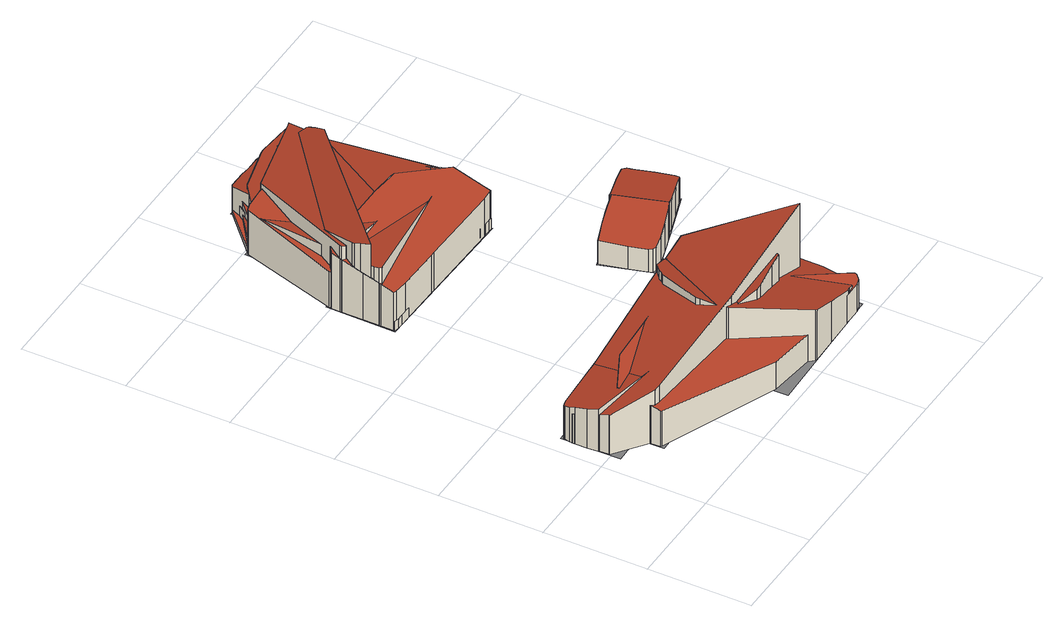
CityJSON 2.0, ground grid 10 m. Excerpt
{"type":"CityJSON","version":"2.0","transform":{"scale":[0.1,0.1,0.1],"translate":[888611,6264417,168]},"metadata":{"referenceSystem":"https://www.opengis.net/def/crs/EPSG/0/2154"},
"CityObjects":{
"building1":{"type":"Building","attributes":{"class":"Building"},"children":["building1-1"]},
"building1-1":{"type":"BuildingPart","parents":["building1"],"geometry":[{"type":"MultiSurface","lod":"2.2","boundaries":[[[0,1,2,3,4,5,6,7,8,9,10,11,12,13,14]],[[15,16,1,0]],[[16,17,2,1]],[[17,18,3,2]],[[18,19,4,3]],[[19,20,5,4]],[[20,21,6,5]],[[21,22,7,6]],[[22,23,8,7]],[[23,24,9,8]],[[24,25,10,9]],[[25,26,11,10]],[[26,27,12,11]],[[27,28,13,12]],[[28,29,14,13]],[[29,15,0,14]],[[30,31,32,33,34,35,36,37,38,39,40]],[[41,42,31,30]],[[42,43,32,31]],[[43,44,33,32]],[[44,45,34,33]],[[45,46,35,34]],[[46,47,36,35]],[[47,48,37,36]],[[48,49,38,37]],[[49,50,39,38]],[[50,51,40,39]],[[51,41,30,40]],[[52,53,54,55,56,57,58,59,60,61,62,63,64,65,66,67,68,69,70,71,72]],[[73,74,53,52]],[[74,75,54,53]],[[75,76,55,54]],[[76,77,56,55]],[[77,78,57,56]],[[78,79,58,57]],[[79,80,59,58]],[[80,81,60,59]],[[81,82,61,60]],[[82,83,62,61]],[[83,84,63,62]],[[84,85,64,63]],[[85,86,65,64]],[[86,87,66,65]],[[87,88,67,66]],[[88,89,68,67]],[[89,90,69,68]],[[90,91,70,69]],[[91,92,71,70]],[[92,93,72,71]],[[93,73,52,72]],[[94,95,96,97,98,99,100,101,102,103,104,105,106,107,108]],[[109,110,95,94]],[[110,111,96,95]],[[111,112,97,96]],[[112,113,98,97]],[[113,114,99,98]],[[114,115,100,99]],[[115,116,101,100]],[[116,117,102,101]],[[117,118,103,102]],[[118,119,104,103]],[[119,120,105,104]],[[120,121,106,105]],[[121,122,107,106]],[[122,123,108,107]],[[123,109,94,108]],[[124,125,126,127,128,129,130,131,132,133,134,135,136,137]]],"semantics":{"surfaces":[{"type":"RoofSurface","rf_azimuth":266.53,"rf_slope":12.97},{"type":"WallSurface","on_footprint_edge":true},{"type":"RoofSurface","rf_azimuth":121.39,"rf_slope":19.33},{"type":"RoofSurface","rf_azimuth":355.37,"rf_slope":19.02},{"type":"RoofSurface","rf_azimuth":104.2,"rf_slope":15.83},{"type":"GroundSurface"}],"values":[0,1,1,1,1,1,1,1,1,1,1,1,1,1,1,1,2,1,1,1,1,1,1,1,1,1,1,1,3,1,1,1,1,1,1,1,1,1,1,1,1,1,1,1,1,1,1,1,1,1,4,1,1,1,1,1,1,1,1,1,1,1,1,1,1,1,5]}}]},
"building2":{"type":"Building","attributes":{"class":"Building"},"children":["building2-1"]},
"building2-1":{"type":"BuildingPart","parents":["building2"],"geometry":[{"type":"MultiSurface","lod":"2.2","boundaries":[[[138,139,140,141,142,143,144,145,146,147,148,149,150,151,152,153,154,155,156,157,158,159]],[[160,161,139,138]],[[161,162,140,139]],[[162,163,141,140]],[[163,164,142,141]],[[164,165,143,142]],[[165,166,144,143]],[[166,167,145,144]],[[167,168,146,145]],[[168,169,147,146]],[[169,170,148,147]],[[170,171,149,148]],[[171,172,150,149]],[[172,173,151,150]],[[173,174,152,151]],[[174,175,153,152]],[[175,176,154,153]],[[176,177,155,154]],[[177,178,156,155]],[[178,179,157,156]],[[179,180,158,157]],[[180,181,159,158]],[[181,160,138,159]],[[182,183,184,185,186,187,188,189,190,191,192,193]],[[180,194,183,182]],[[194,195,184,183]],[[195,196,185,184]],[[196,197,186,185]],[[197,198,187,186]],[[198,199,188,187]],[[199,200,189,188]],[[200,201,190,189]],[[201,202,191,190]],[[202,203,192,191]],[[203,204,193,192]],[[204,180,182,193]],[[205,206,207,208,209,210,211,212,213,214,215,216,217]],[[218,219,206,205]],[[219,220,207,206]],[[220,221,208,207]],[[221,222,209,208]],[[222,223,210,209]],[[223,224,211,210]],[[224,225,212,211]],[[225,226,213,212]],[[226,227,214,213]],[[227,228,215,214]],[[228,229,216,215]],[[229,230,217,216]],[[230,218,205,217]],[[231,232,233,234,235,236,237,238,239,240]],[[241,242,232,231]],[[242,243,233,232]],[[243,244,234,233]],[[244,245,235,234]],[[245,246,236,235]],[[246,247,237,236]],[[247,248,238,237]],[[248,249,239,238]],[[249,250,240,239]],[[250,241,231,240]],[[251,252,253,254,255,256,257,258,259,260,261,262,263,264]],[[265,266,252,251]],[[266,267,253,252]],[[267,268,254,253]],[[268,269,255,254]],[[269,270,256,255]],[[270,271,257,256]],[[271,272,258,257]],[[272,273,259,258]],[[273,274,260,259]],[[274,275,261,260]],[[275,276,262,261]],[[276,277,263,262]],[[277,278,264,263]],[[278,265,251,264]],[[279,280,281,282,283,284,285,286,287,288,289,290,291,292,293,294,295,296]],[[297,298,280,279]],[[298,299,281,280]],[[299,300,282,281]],[[300,301,283,282]],[[301,302,284,283]],[[302,303,285,284]],[[303,304,286,285]],[[304,305,287,286]],[[305,306,288,287]],[[306,307,289,288]],[[307,308,290,289]],[[308,309,291,290]],[[309,310,292,291]],[[310,311,293,292]],[[311,312,294,293]],[[312,275,295,294]],[[275,249,296,295]],[[249,297,279,296]],[[313,314,315,316,317,318,319,320,321]],[[322,323,314,313]],[[323,324,315,314]],[[324,325,316,315]],[[325,326,317,316]],[[326,327,318,317]],[[327,328,319,318]],[[328,329,320,319]],[[329,330,321,320]],[[330,322,313,321]],[[331,332,333,334,335,336,337,338,339]],[[340,341,332,331]],[[341,342,333,332]],[[342,343,334,333]],[[343,344,335,334]],[[344,345,336,335]],[[345,346,337,336]],[[346,347,338,337]],[[347,348,339,338]],[[348,340,331,339]],[[349,350,351,352,353,354,355]],[[162,356,350,349]],[[356,357,351,350]],[[357,358,352,351]],[[358,359,353,352]],[[359,360,354,353]],[[360,361,355,354]],[[361,162,349,355]],[[362,363,364,365,366,367,368]],[[369,370,363,362]],[[370,371,364,363]],[[371,372,365,364]],[[372,373,366,365]],[[373,374,367,366]],[[374,375,368,367]],[[375,369,362,368]],[[376,377,378,379,380,381,382,202,383,384,385,386,387,388]]],"semantics":{"surfaces":[{"type":"RoofSurface","rf_azimuth":269.47,"rf_slope":17.26},{"type":"WallSurface","on_footprint_edge":true},{"type":"RoofSurface","rf_azimuth":0.265,"rf_slope":13.63},{"type":"RoofSurface","rf_azimuth":50.01,"rf_slope":8.03},{"type":"RoofSurface","rf_azimuth":178.98,"rf_slope":17.42},{"type":"RoofSurface","rf_azimuth":88.25,"rf_slope":17.46},{"type":"RoofSurface","rf_azimuth":107.75,"rf_slope":1.85},{"type":"RoofSurface","rf_azimuth":93.38,"rf_slope":14.1},{"type":"RoofSurface","rf_azimuth":353.26,"rf_slope":6.35},{"type":"RoofSurface","rf_azimuth":64.4,"rf_slope":2.67},{"type":"RoofSurface","rf_azimuth":189.57,"rf_slope":11.75},{"type":"GroundSurface"}],"values":[0,1,1,1,1,1,1,1,1,1,1,1,1,1,1,1,1,1,1,1,1,1,1,2,1,1,1,1,1,1,1,1,1,1,1,1,3,1,1,1,1,1,1,1,1,1,1,1,1,1,4,1,1,1,1,1,1,1,1,1,1,5,1,1,1,1,1,1,1,1,1,1,1,1,1,1,6,1,1,1,1,1,1,1,1,1,1,1,1,1,1,1,1,1,1,7,1,1,1,1,1,1,1,1,1,8,1,1,1,1,1,1,1,1,1,9,1,1,1,1,1,1,1,10,1,1,1,1,1,1,1,11]}}]},
"building3":{"type":"Building","attributes":{"class":"Building"},"children":["building3-1"]},
"building3-1":{"type":"BuildingPart","parents":["building3"],"geometry":[{"type":"MultiSurface","lod":"2.2","boundaries":[[[389,390,391,392,393,394,395,396,397,398,399,400,401,402]],[[403,404,390,389]],[[404,405,391,390]],[[405,406,392,391]],[[406,407,393,392]],[[407,408,394,393]],[[408,409,395,394]],[[409,410,396,395]],[[410,411,397,396]],[[411,412,398,397]],[[412,413,399,398]],[[413,414,400,399]],[[414,415,401,400]],[[415,416,402,401]],[[416,403,389,402]],[[417,418,419,420]]],"semantics":{"surfaces":[{"type":"RoofSurface","rf_azimuth":196.11,"rf_slope":11.38},{"type":"WallSurface","on_footprint_edge":true},{"type":"GroundSurface"}],"values":[0,1,1,1,1,1,1,1,1,1,1,1,1,1,1,2]}}]},
"building4":{"type":"Building","attributes":{"class":"Building"},"children":["building4-1"]},
"building4-1":{"type":"BuildingPart","parents":["building4"],"geometry":[{"type":"MultiSurface","lod":"2.2","boundaries":[[[421,422,423,424,425,426,427,428,429,430,431,432,433,434,435,436,437,438,439]],[[420,440,422,421]],[[440,441,423,422]],[[441,442,424,423]],[[442,443,425,424]],[[443,444,426,425]],[[444,445,427,426]],[[445,446,428,427]],[[446,447,429,428]],[[447,448,430,429]],[[448,449,431,430]],[[449,450,432,431]],[[450,451,433,432]],[[451,452,434,433]],[[452,453,435,434]],[[453,454,436,435]],[[454,455,437,436]],[[455,456,438,437]],[[456,457,439,438]],[[457,420,421,439]],[[458,459,460,461,462,463,464]],[[465,459,458]],[[465,466,460,459]],[[466,467,461,460]],[[467,468,462,461]],[[468,469,463,462]],[[469,470,464,463]],[[470,458,464]],[[471,472,420,419]]],"semantics":{"surfaces":[{"type":"RoofSurface","rf_azimuth":14.63,"rf_slope":10.53},{"type":"WallSurface","on_footprint_edge":true},{"type":"RoofSurface","rf_azimuth":211.64,"rf_slope":3.57},{"type":"GroundSurface"}],"values":[0,1,1,1,1,1,1,1,1,1,1,1,1,1,1,1,1,1,1,1,2,1,1,1,1,1,1,1,3]}}]}
},
"vertices":[
[38,102,60],[39,74,54],[40,65,51],[41,64,51],[154,18,42],[232,9,41],[277,9,42],[283,11,42],[287,15,43],[287,17,44],[283,22,45],[251,55,52],[168,128,68],[73,123,65],[40,107,61],[38,102,13],[39,74,13],[40,65,13],[41,64,13],[154,18,13],[232,9,13],[277,9,13],[283,11,13],[287,15,13],[287,17,13],[283,22,13],[251,55,13],[168,128,13],[73,123,13],[40,107,13],[8,132,44],[10,98,55],[10,97,55],[43,72,69],[48,71,70],[157,63,92],[271,61,113],[222,147,79],[198,147,74],[59,144,50],[42,144,47],[8,132,13],[10,98,13],[10,97,13],[43,72,13],[48,71,13],[157,63,13],[271,61,13],[222,147,13],[198,147,13],[59,144,13],[42,144,13],[145,86,89],[146,72,88],[150,62,86],[203,8,67],[205,7,66],[230,8,57],[261,9,47],[265,10,46],[272,11,43],[282,24,40],[287,48,39],[286,69,40],[285,74,41],[284,77,41],[192,147,75],[178,146,79],[177,145,80],[170,139,82],[168,136,82],[165,133,83],[145,90,89],[145,86,13],[146,72,13],[150,62,13],[203,8,13],[205,7,13],[230,8,13],[261,9,13],[265,10,13],[272,11,13],[282,24,13],[287,48,13],[286,69,13],[285,74,13],[284,77,13],[192,147,13],[178,146,13],[177,145,13],[170,139,13],[168,136,13],[165,133,13],[145,90,13],[8,129,52],[8,118,55],[9,107,58],[184,53,85],[189,53,85],[216,57,86],[232,59,86],[234,63,86],[166,146,58],[125,146,55],[17,143,48],[12,142,48],[9,141,48],[9,140,49],[8,135,50],[8,129,13],[8,118,13],[9,107,13],[184,53,13],[189,53,13],[216,57,13],[232,59,13],[234,63,13],[166,146,13],[125,146,13],[17,143,13],[12,142,13],[9,141,13],[9,140,13],[8,135,13],[151,5,13],[288,10,13],[286,79,13],[229,77,13],[226,148,13],[8,143,13],[9,86,13],[38,87,13],[39,61,13],[73,62,13],[73,69,13],[147,71,13],[148,65,13],[150,65,13],
[74,352,50],[74,340,46],[76,339,46],[90,338,45],[133,337,45],[137,337,45],[220,335,45],[231,336,45],[233,336,45],[233,343,47],[233,372,56],[191,405,66],[186,405,67],[161,407,67],[101,407,67],[91,406,67],[88,406,66],[79,404,66],[76,401,65],[74,400,65],[74,392,62],[74,370,55],[74,352,5],[74,340,5],[76,339,5],[90,338,5],[133,337,5],[137,337,5],[220,335,5],[231,336,5],[233,336,5],[233,343,5],[233,372,5],[191,405,5],[186,405,5],[161,407,5],[101,407,5],[91,406,5],[88,406,5],[79,404,5],[76,401,5],[74,400,5],[74,392,5],[74,370,5],[74,392,76],[74,390,76],[77,388,75],[196,391,46],[198,392,46],[201,393,45],[205,397,44],[206,399,44],[238,518,36],[239,533,36],[236,532,36],[128,498,63],[74,390,5],[77,388,5],[196,391,5],[198,392,5],[201,393,5],[205,397,5],[206,399,5],[238,518,5],[239,533,5],[236,532,5],[128,498,5],[74,359,66],[74,354,67],[76,352,67],[223,374,51],[231,377,50],[233,379,50],[234,388,49],[234,533,33],[197,534,36],[192,533,37],[143,519,43],[103,490,49],[102,489,50],[74,359,5],[74,354,5],[76,352,5],[223,374,5],[231,377,5],[233,379,5],[234,388,5],[234,533,5],[197,534,5],[192,533,5],[143,519,5],[103,490,5],[102,489,5],[75,344,43],[138,405,63],[128,495,59],[126,496,59],[122,497,57],[119,497,56],[109,498,53],[104,497,52],[103,496,52],[75,403,43],[75,344,5],[138,405,5],[128,495,5],[126,496,5],[122,497,5],[119,497,5],[109,498,5],[104,497,5],[103,496,5],[75,403,5],[74,362,89],[237,498,44],[238,507,42],[238,511,41],[238,513,40],[238,515,39],[186,534,34],[171,534,34],[163,535,34],[146,535,34],[144,534,34],[75,381,83],[74,378,84],[74,372,86],[74,362,5],[237,498,5],[238,507,5],[238,511,5],[238,513,5],[238,515,5],[186,534,5],[171,534,5],[163,535,5],[146,535,5],[144,534,5],[75,381,5],[74,378,5],[74,372,5],[74,394,13],[74,339,15],[79,338,15],[84,338,15],[142,337,15],[228,335,16],[232,335,16],[238,508,11],[239,530,10],[238,532,10],[210,533,10],[201,534,10],[178,534,10],[155,534,9],[149,534,9],[146,534,9],[144,534,9],[103,496,10],[74,394,5],[74,339,5],[79,338,5],[84,338,5],[142,337,5],[228,335,5],[232,335,5],[238,508,5],[239,530,5],[238,532,5],[210,533,5],[201,534,5],[178,534,5],[155,534,5],[149,534,5],[146,534,5],[75,373,51],[224,373,53],[229,373,53],[233,374,53],[233,377,53],[221,532,14],[164,533,12],[146,527,14],[106,498,20],[75,373,5],[224,373,5],[229,373,5],[233,374,5],[233,377,5],[221,532,5],[164,533,5],[146,527,5],[106,498,5],[75,340,40],[217,337,24],[219,338,24],[233,400,23],[192,488,29],[145,514,34],[107,497,38],[106,494,38],[75,394,40],[75,340,5],[217,337,5],[219,338,5],[233,400,5],[192,488,5],[145,514,5],[107,497,5],[106,494,5],[75,394,5],[76,339,29],[233,337,26],[234,530,18],[147,534,19],[145,532,20],[106,480,23],[87,423,25],[233,337,5],[234,530,5],[147,534,5],[145,532,5],[106,480,5],[87,423,5],[75,377,10],[137,338,21],[188,338,32],[192,339,33],[192,471,37],[145,528,29],[106,489,20],[75,377,5],[137,338,5],[188,338,5],[192,339,5],[192,471,5],[145,528,5],[106,489,5],[74,405,5],[73,338,5],[233,334,5],[234,402,5],[191,402,5],[194,496,5],[238,496,5],[143,535,5],[142,497,5],[102,498,5],[100,426,5],[84,426,5],[83,405,5],
[222,227,42],[228,202,41],[233,185,41],[235,181,42],[238,180,42],[249,182,44],[263,186,47],[279,191,51],[285,194,52],[275,225,52],[270,241,52],[250,236,48],[246,235,47],[239,233,45],[222,227,17],[228,202,17],[233,185,17],[235,181,17],[238,180,17],[249,182,17],[263,186,17],[279,191,17],[285,194,17],[275,225,17],[270,241,17],[250,236,17],[246,235,17],[239,233,17],[220,227,17],[235,177,17],[285,193,17],[270,243,17],
[270,243,51],[276,223,51],[282,203,51],[285,197,51],[286,195,50],[288,195,50],[293,196,49],[311,202,46],[325,207,43],[328,208,42],[329,209,42],[329,213,42],[325,230,42],[320,246,42],[318,253,42],[315,256,42],[314,256,42],[299,252,45],[274,244,50],[276,223,17],[282,203,17],[285,197,17],[286,195,17],[288,195,17],[293,196,17],[311,202,17],[325,207,17],[328,208,17],[329,209,17],[329,213,17],[325,230,17],[320,246,17],[318,253,17],[315,256,17],[314,256,17],[299,252,17],[274,244,17],[277,245,17],[329,210,19],[329,214,19],[325,228,19],[319,251,20],[317,254,20],[315,257,20],[329,210,17],[329,214,17],[325,228,17],[319,251,17],[317,254,17],[315,257,17],[331,208,17],[317,258,17]
]}
